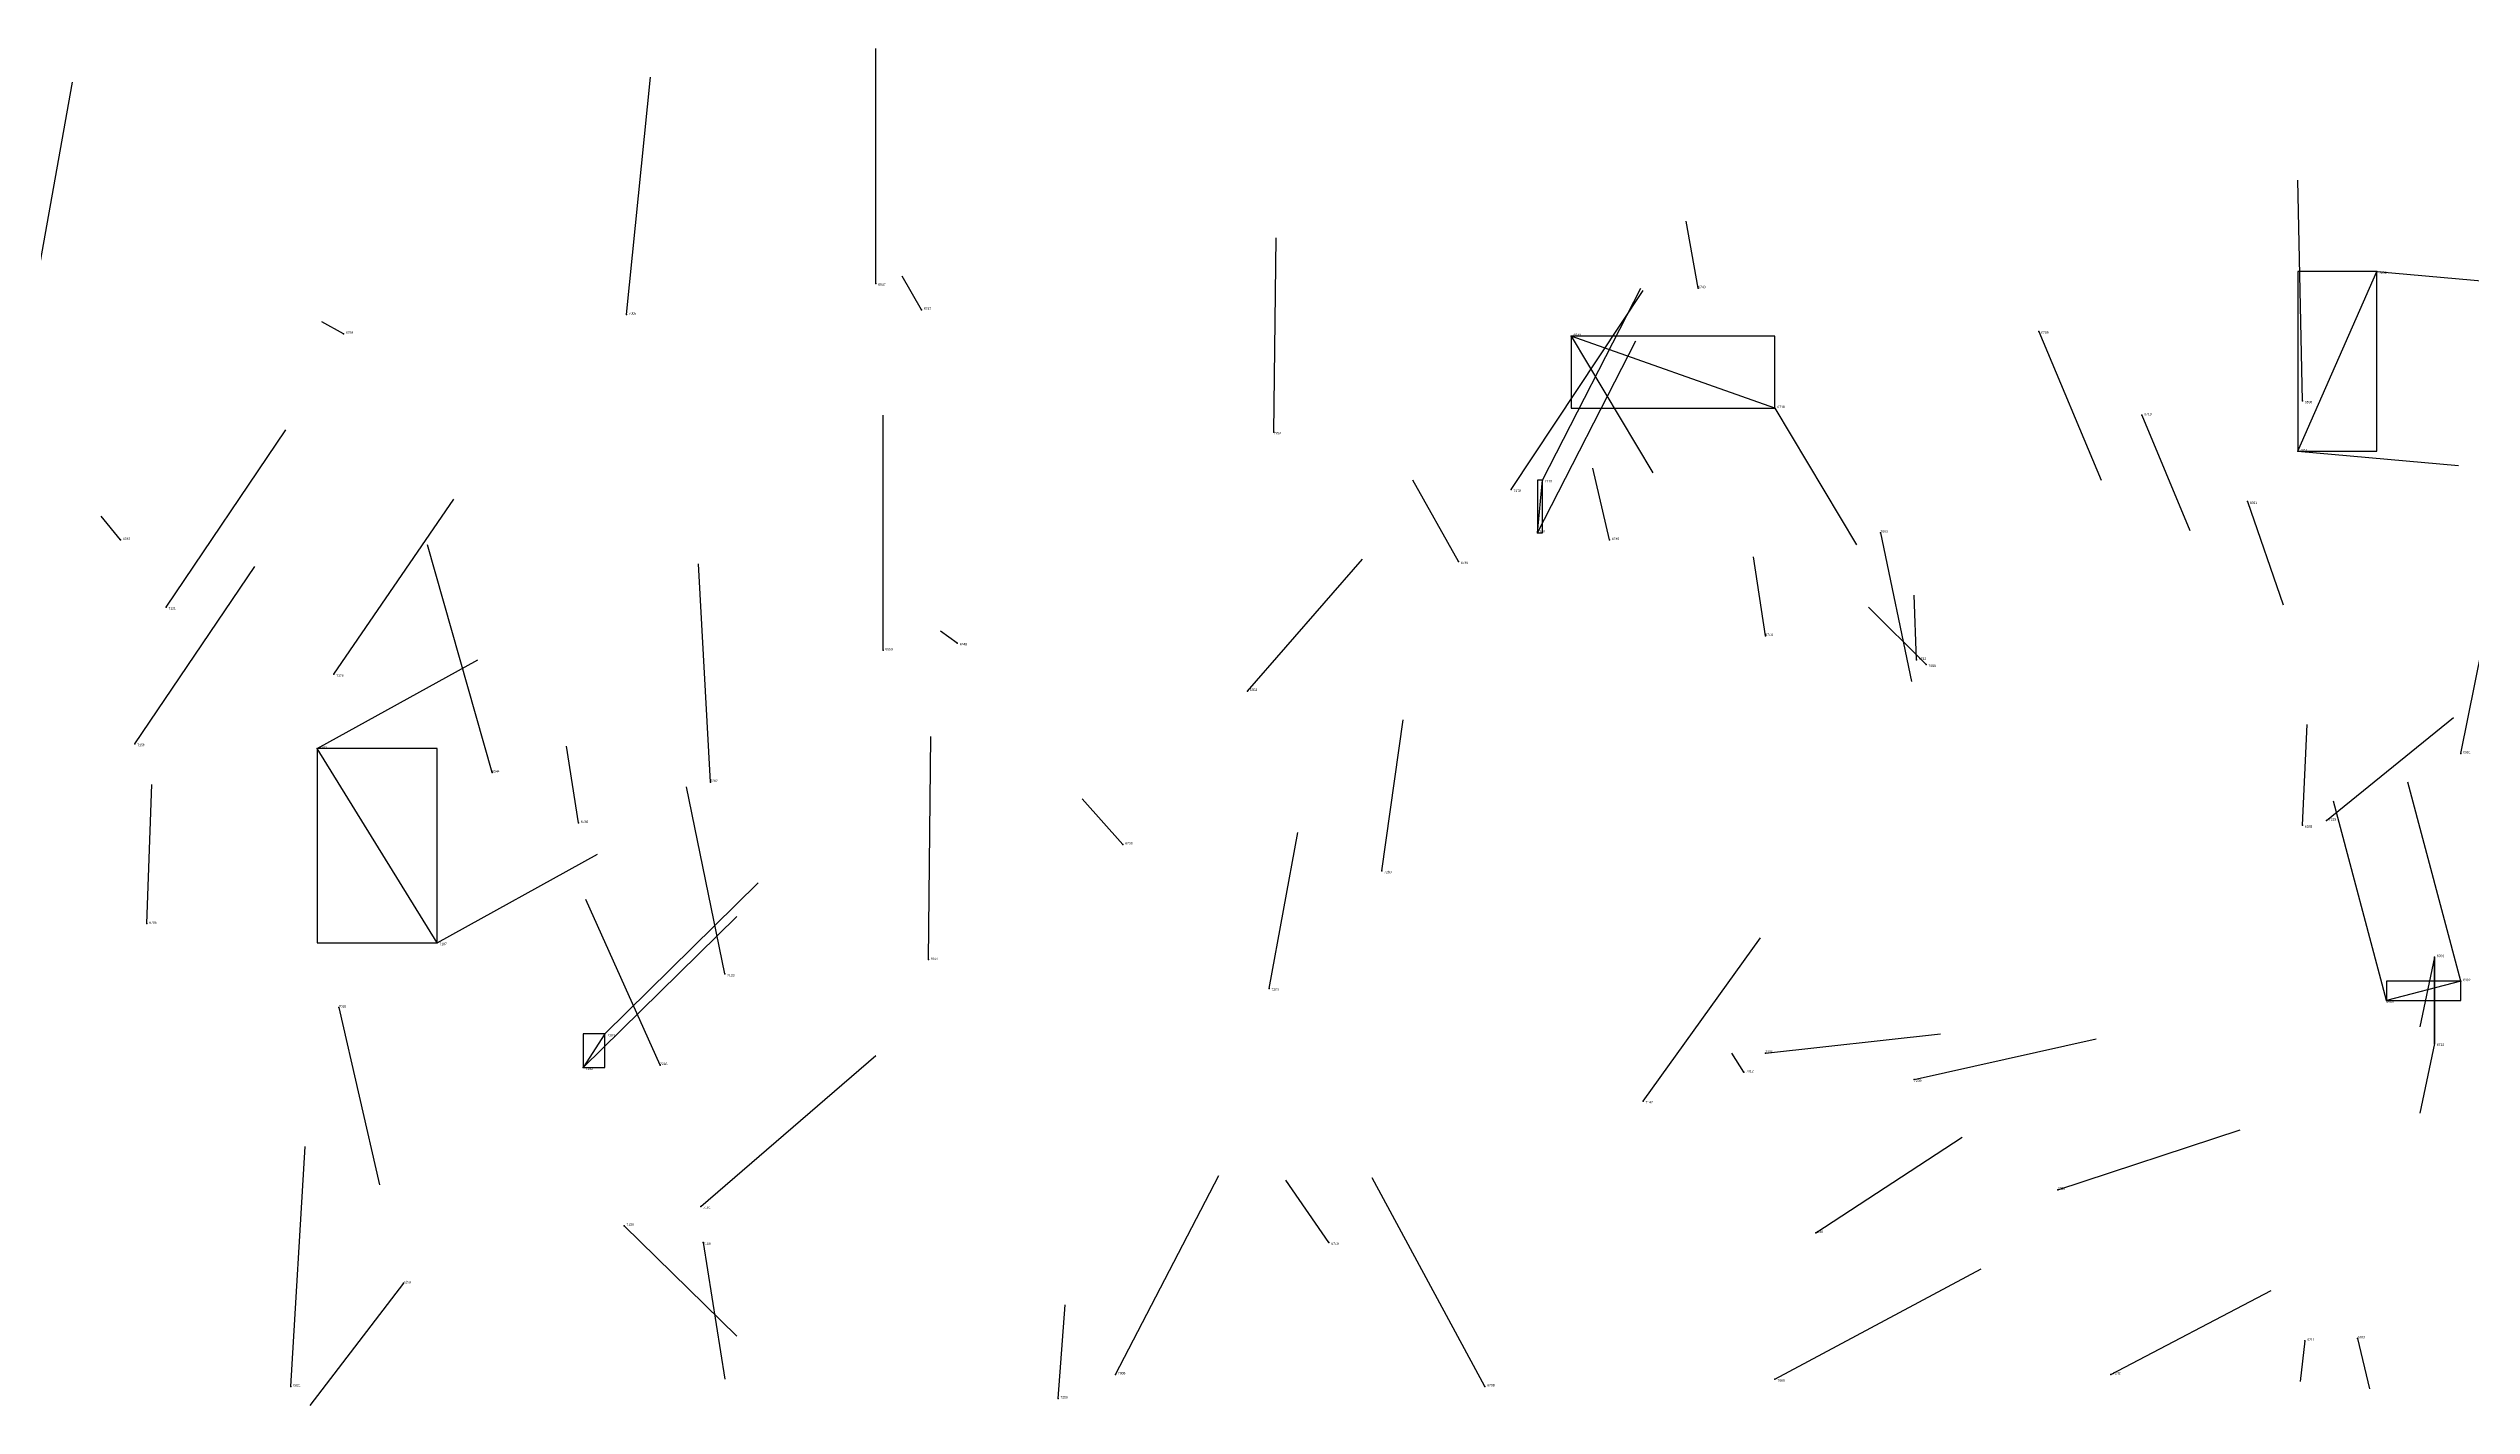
# Model space of a CAD drawing. Extents: x 59.1 to 70.8, y 600.3 to 605.1.
# Drawn here: x 63.286 to 64.297, y 604.524 to 605.09 of the extents above; entities that cross this region are included whole.
import ezdxf

# ---------------------------------------------------------------- set-up
doc = ezdxf.new("R2010")
doc.units = 0
for name, color, linetype in [('Clients', 3, 'CONTINUOUS'), ('Facilities', 3, 'CONTINUOUS'), ('Facilities_lines', 3, 'CONTINUOUS'), ('Min_max_boxes', 1, 'CONTINUOUS'), ('Normals', 1, 'CONTINUOUS'), ('Source_points', 5, 'CONTINUOUS'), ('Text', 3, 'CONTINUOUS')]:
    doc.layers.add(name, color=color, linetype=linetype)

msp = doc.modelspace()

# ---------------------------------------------------------------- linework, layer by layer
at = {"layer": 'Clients', "color": 5}
for p in [(64.257, 604.997, 460.2), (63.921, 604.97, 457.366), (63.909, 604.91, 458.727), (63.398, 604.798, 458.807), (64.261, 604.693, 454.978), (64.281, 604.675, 457.197), (63.509, 604.665, 458.827)]:
    msp.add_point(p, dxfattribs=at)
at = {"layer": 'Facilities', "color": 3}
for p in [(63.631, 604.992, 457.761), (63.974, 604.99, 454.173), (63.527, 604.979, 460.408), (63.65, 604.981, 454.296), (63.409, 604.971, 453.957), (64.116, 604.972, 457.41), (64.226, 604.943, 454.298), (64.006, 604.94, 457.252), (64.159, 604.937, 457.288), (63.797, 604.93, 460.516), (64.224, 604.922, 460.216), (63.896, 604.906, 458.77), (64.203, 604.901, 457.23), (63.316, 604.885, 454.084), (63.907, 604.888, 458.741), (63.937, 604.885, 454.226), (64.05, 604.888, 459.969), (63.874, 604.876, 454.235), (63.335, 604.857, 459.003), (63.665, 604.842, 454.067), (64.002, 604.845, 454.194), (63.634, 604.839, 457.731), (64.065, 604.835, 454.186), (64.069, 604.833, 459.949), (63.405, 604.829, 458.929), (63.786, 604.822, 457.683), (63.322, 604.8, 459.033), (64.292, 604.796, 454.283), (63.471, 604.788, 457.897), (63.562, 604.784, 460.039), (63.507, 604.767, 454.287), (64.226, 604.766, 454.293), (64.236, 604.768, 460.611), (63.734, 604.758, 454.106), (63.842, 604.747, 460.529), (63.327, 604.725, 454.355), (63.448, 604.717, 458.81), (64.281, 604.711, 457.204), (63.568, 604.704, 459.987), (63.653, 604.71, 457.931), (64.292, 604.701, 454.993), (63.795, 604.698, 460.573), (63.407, 604.69, 460.055), (63.518, 604.679, 458.826), (64.002, 604.671, 460.451), (63.541, 604.666, 460.003), (63.993, 604.663, 460.096), (64.064, 604.66, 460.306), (63.951, 604.651, 458.636), (64.124, 604.614, 460.335), (63.558, 604.607, 458.728), (63.526, 604.599, 459.969), (63.559, 604.592, 458.67), (63.82, 604.592, 454.184), (64.023, 604.596, 460.648), (63.434, 604.575, 460.328), (64.227, 604.551, 457.204), (64.249, 604.552, 457.15), (63.387, 604.532, 455.536), (63.731, 604.537, 460.46), (63.885, 604.532, 454.917), (64.006, 604.535, 458.614), (64.146, 604.537, 460.384), (63.707, 604.527, 460.747)]:
    msp.add_point(p, dxfattribs=at)
at = {"layer": 'Facilities_lines', "color": 3}
for p, q in [((64.224, 604.922, 460.216), (64.257, 604.997, 460.2)), ((64.006, 604.94, 457.252), (63.921, 604.97, 457.366)), ((63.907, 604.888, 458.741), (63.909, 604.91, 458.727)), ((63.448, 604.717, 458.81), (63.398, 604.798, 458.807)), ((64.281, 604.711, 457.204), (64.281, 604.675, 457.197)), ((64.292, 604.701, 454.993), (64.261, 604.693, 454.978)), ((63.518, 604.679, 458.826), (63.509, 604.665, 458.827))]:
    msp.add_line(p, q, dxfattribs=at)
at = {"layer": 'Min_max_boxes', "color": 1}
for p, q in [((64.257, 604.997, 460.2), (64.224, 604.997, 460.2)), ((64.224, 604.997, 460.2), (64.224, 604.922, 460.2)), ((64.257, 604.997, 460.216), (64.224, 604.997, 460.216)), ((64.224, 604.997, 460.216), (64.224, 604.922, 460.216)), ((64.224, 604.997, 460.2), (64.224, 604.997, 460.216)), ((64.257, 604.922, 460.2), (64.257, 604.997, 460.2)), ((64.257, 604.922, 460.216), (64.257, 604.997, 460.216)), ((64.257, 604.997, 460.2), (64.257, 604.997, 460.216)), ((64.006, 604.97, 457.252), (63.921, 604.97, 457.252)), ((63.921, 604.97, 457.252), (63.921, 604.94, 457.252)), ((64.006, 604.97, 457.366), (63.921, 604.97, 457.366)), ((63.921, 604.97, 457.366), (63.921, 604.94, 457.366)), ((63.921, 604.97, 457.252), (63.921, 604.97, 457.366)), ((64.006, 604.94, 457.252), (64.006, 604.97, 457.252)), ((64.006, 604.94, 457.366), (64.006, 604.97, 457.366)), ((64.006, 604.97, 457.252), (64.006, 604.97, 457.366)), ((63.921, 604.94, 457.252), (64.006, 604.94, 457.252)), ((63.921, 604.94, 457.366), (64.006, 604.94, 457.366)), ((63.921, 604.94, 457.252), (63.921, 604.94, 457.366)), ((64.006, 604.94, 457.252), (64.006, 604.94, 457.366)), ((64.224, 604.922, 460.2), (64.257, 604.922, 460.2)), ((64.224, 604.922, 460.216), (64.257, 604.922, 460.216)), ((64.224, 604.922, 460.2), (64.224, 604.922, 460.216)), ((64.257, 604.922, 460.2), (64.257, 604.922, 460.216)), ((63.909, 604.91, 458.727), (63.907, 604.91, 458.727)), ((63.907, 604.91, 458.727), (63.907, 604.888, 458.727)), ((63.909, 604.91, 458.741), (63.907, 604.91, 458.741)), ((63.907, 604.91, 458.741), (63.907, 604.888, 458.741)), ((63.907, 604.91, 458.727), (63.907, 604.91, 458.741)), ((63.909, 604.888, 458.727), (63.909, 604.91, 458.727)), ((63.909, 604.888, 458.741), (63.909, 604.91, 458.741)), ((63.909, 604.91, 458.727), (63.909, 604.91, 458.741)), ((63.907, 604.888, 458.727), (63.909, 604.888, 458.727)), ((63.907, 604.888, 458.741), (63.909, 604.888, 458.741)), ((63.907, 604.888, 458.727), (63.907, 604.888, 458.741)), ((63.909, 604.888, 458.727), (63.909, 604.888, 458.741)), ((63.448, 604.798, 458.807), (63.398, 604.798, 458.807)), ((63.398, 604.798, 458.807), (63.398, 604.717, 458.807)), ((63.448, 604.798, 458.81), (63.398, 604.798, 458.81)), ((63.398, 604.798, 458.81), (63.398, 604.717, 458.81)), ((63.398, 604.798, 458.807), (63.398, 604.798, 458.81)), ((63.448, 604.717, 458.807), (63.448, 604.798, 458.807)), ((63.448, 604.717, 458.81), (63.448, 604.798, 458.81)), ((63.448, 604.798, 458.807), (63.448, 604.798, 458.81)), ((63.398, 604.717, 458.807), (63.448, 604.717, 458.807)), ((63.398, 604.717, 458.81), (63.448, 604.717, 458.81)), ((63.398, 604.717, 458.807), (63.398, 604.717, 458.81)), ((63.448, 604.717, 458.807), (63.448, 604.717, 458.81)), ((64.281, 604.675, 457.197), (64.281, 604.711, 457.197)), ((64.281, 604.711, 457.197), (64.281, 604.711, 457.197)), ((64.281, 604.711, 457.197), (64.281, 604.675, 457.197)), ((64.281, 604.675, 457.204), (64.281, 604.711, 457.204)), ((64.281, 604.711, 457.204), (64.281, 604.711, 457.204)), ((64.281, 604.711, 457.204), (64.281, 604.675, 457.204)), ((64.281, 604.711, 457.197), (64.281, 604.711, 457.204)), ((64.281, 604.711, 457.197), (64.281, 604.711, 457.204)), ((64.292, 604.701, 454.978), (64.261, 604.701, 454.978)), ((64.261, 604.701, 454.978), (64.261, 604.693, 454.978)), ((64.292, 604.701, 454.993), (64.261, 604.701, 454.993)), ((64.261, 604.701, 454.993), (64.261, 604.693, 454.993)), ((64.261, 604.701, 454.978), (64.261, 604.701, 454.993)), ((64.292, 604.693, 454.978), (64.292, 604.701, 454.978)), ((64.292, 604.693, 454.993), (64.292, 604.701, 454.993)), ((64.292, 604.701, 454.978), (64.292, 604.701, 454.993)), ((64.261, 604.693, 454.978), (64.292, 604.693, 454.978)), ((64.261, 604.693, 454.993), (64.292, 604.693, 454.993)), ((64.261, 604.693, 454.978), (64.261, 604.693, 454.993)), ((64.292, 604.693, 454.978), (64.292, 604.693, 454.993)), ((63.518, 604.679, 458.826), (63.509, 604.679, 458.826)), ((63.509, 604.679, 458.826), (63.509, 604.665, 458.826)), ((63.518, 604.679, 458.827), (63.509, 604.679, 458.827)), ((63.509, 604.679, 458.827), (63.509, 604.665, 458.827)), ((63.509, 604.679, 458.826), (63.509, 604.679, 458.827)), ((63.518, 604.665, 458.826), (63.518, 604.679, 458.826)), ((63.518, 604.665, 458.827), (63.518, 604.679, 458.827)), ((63.518, 604.679, 458.826), (63.518, 604.679, 458.827)), ((64.281, 604.675, 457.197), (64.281, 604.675, 457.197)), ((64.281, 604.675, 457.204), (64.281, 604.675, 457.204)), ((64.281, 604.675, 457.197), (64.281, 604.675, 457.204)), ((64.281, 604.675, 457.197), (64.281, 604.675, 457.204)), ((63.509, 604.665, 458.826), (63.518, 604.665, 458.826)), ((63.509, 604.665, 458.827), (63.518, 604.665, 458.827)), ((63.509, 604.665, 458.826), (63.509, 604.665, 458.827)), ((63.518, 604.665, 458.826), (63.518, 604.665, 458.827))]:
    msp.add_line(p, q, dxfattribs=at)
at = {"layer": 'Normals', "color": 1}
for p, q in [((63.631, 604.992, 457.761), (63.631, 605.09, 457.781)), ((63.279, 604.981, 459.096), (63.296, 605.076, 459.12)), ((63.527, 604.979, 460.408), (63.537, 605.078, 460.416)), ((64.226, 604.943, 454.298), (64.224, 605.035, 454.337)), ((63.974, 604.99, 454.173), (63.969, 605.018, 454.269)), ((63.797, 604.93, 460.516), (63.798, 605.011, 460.575)), ((63.65, 604.981, 454.296), (63.642, 604.995, 454.395)), ((64.257, 604.997, 460.2), (64.324, 604.991, 460.274)), ((63.896, 604.906, 458.77), (63.951, 604.989, 458.765)), ((63.909, 604.91, 458.727), (63.95, 604.99, 458.684)), ((63.409, 604.971, 453.957), (63.4, 604.976, 454.057)), ((63.907, 604.888, 458.741), (63.948, 604.968, 458.698)), ((63.921, 604.97, 457.366), (63.955, 604.913, 457.441)), ((64.116, 604.972, 457.41), (64.142, 604.91, 457.484)), ((63.634, 604.839, 457.731), (63.634, 604.937, 457.752)), ((64.006, 604.94, 457.252), (64.04, 604.883, 457.327)), ((64.159, 604.937, 457.288), (64.179, 604.889, 457.373)), ((63.335, 604.857, 459.003), (63.385, 604.931, 459.049)), ((63.937, 604.885, 454.226), (63.93, 604.915, 454.321)), ((64.224, 604.922, 460.216), (64.291, 604.916, 460.29)), ((63.874, 604.876, 454.235), (63.855, 604.91, 454.327)), ((63.316, 604.885, 454.084), (63.308, 604.895, 454.183)), ((63.405, 604.829, 458.929), (63.455, 604.902, 458.976)), ((64.203, 604.901, 457.23), (64.218, 604.858, 457.319)), ((63.471, 604.788, 457.897), (63.444, 604.883, 457.915)), ((64.05, 604.888, 459.969), (64.063, 604.826, 460.047)), ((63.322, 604.8, 459.033), (63.372, 604.874, 459.078)), ((63.562, 604.784, 460.039), (63.557, 604.875, 459.998)), ((63.786, 604.822, 457.683), (63.834, 604.877, 457.752)), ((64.002, 604.845, 454.194), (63.997, 604.878, 454.288)), ((64.065, 604.835, 454.186), (64.064, 604.862, 454.282)), ((64.069, 604.833, 459.949), (64.045, 604.857, 460.043)), ((63.665, 604.842, 454.067), (63.658, 604.847, 454.167)), ((63.398, 604.798, 458.807), (63.465, 604.835, 458.871)), ((64.292, 604.796, 454.283), (64.301, 604.84, 454.372)), ((63.653, 604.71, 457.931), (63.654, 604.803, 457.968)), ((63.842, 604.747, 460.529), (63.851, 604.81, 460.606)), ((64.226, 604.766, 454.293), (64.228, 604.808, 454.384)), ((64.236, 604.768, 460.611), (64.289, 604.811, 460.684)), ((63.507, 604.767, 454.287), (63.502, 604.799, 454.382)), ((63.327, 604.725, 454.355), (63.329, 604.783, 454.437)), ((63.568, 604.704, 459.987), (63.552, 604.782, 459.927)), ((64.292, 604.701, 454.993), (64.27, 604.784, 455.045)), ((63.734, 604.758, 454.106), (63.717, 604.777, 454.203)), ((64.261, 604.693, 454.978), (64.239, 604.776, 455.03)), ((63.795, 604.698, 460.573), (63.807, 604.763, 460.648)), ((63.448, 604.717, 458.81), (63.515, 604.754, 458.874)), ((63.518, 604.679, 458.826), (63.582, 604.742, 458.869)), ((63.541, 604.666, 460.003), (63.51, 604.735, 459.937)), ((63.509, 604.665, 458.827), (63.573, 604.728, 458.87)), ((63.951, 604.651, 458.636), (64, 604.719, 458.582)), ((64.281, 604.711, 457.204), (64.275, 604.682, 457.299)), ((63.407, 604.69, 460.055), (63.424, 604.616, 460.12)), ((63.558, 604.607, 458.728), (63.631, 604.67, 458.755)), ((63.993, 604.663, 460.096), (63.988, 604.671, 460.196)), ((64.002, 604.671, 460.451), (64.075, 604.679, 460.519)), ((64.064, 604.66, 460.306), (64.14, 604.677, 460.368)), ((64.281, 604.675, 457.197), (64.275, 604.646, 457.292)), ((63.387, 604.532, 455.536), (63.393, 604.632, 455.543)), ((64.023, 604.596, 460.648), (64.084, 604.636, 460.716)), ((64.124, 604.614, 460.335), (64.2, 604.639, 460.396)), ((63.731, 604.537, 460.46), (63.774, 604.62, 460.495)), ((63.82, 604.592, 454.184), (63.802, 604.618, 454.279)), ((63.885, 604.532, 454.917), (63.838, 604.619, 454.903)), ((63.526, 604.599, 459.969), (63.573, 604.553, 460.044)), ((63.559, 604.592, 458.67), (63.568, 604.535, 458.752)), ((64.006, 604.535, 458.614), (64.092, 604.581, 458.637)), ((63.434, 604.575, 460.328), (63.395, 604.524, 460.405)), ((64.146, 604.537, 460.384), (64.213, 604.572, 460.449)), ((63.707, 604.527, 460.747), (63.71, 604.566, 460.839)), ((64.227, 604.551, 457.204), (64.225, 604.534, 457.303)), ((64.249, 604.552, 457.15), (64.254, 604.531, 457.248))]:
    msp.add_line(p, q, dxfattribs=at)
at = {"layer": 'Source_points', "color": 5}
for p in [(64.257, 604.997, 460.2), (63.631, 604.992, 457.761), (63.974, 604.99, 454.173), (63.527, 604.979, 460.408), (63.65, 604.981, 454.296), (63.409, 604.971, 453.957), (63.921, 604.97, 457.366), (64.116, 604.972, 457.41), (64.226, 604.943, 454.298), (64.006, 604.94, 457.252), (64.159, 604.937, 457.288), (63.797, 604.93, 460.516), (64.224, 604.922, 460.216), (63.896, 604.906, 458.77), (63.909, 604.91, 458.727), (64.203, 604.901, 457.23), (63.316, 604.885, 454.084), (63.907, 604.888, 458.741), (63.937, 604.885, 454.226), (64.05, 604.888, 459.969), (63.874, 604.876, 454.235), (63.335, 604.857, 459.003), (63.665, 604.842, 454.067), (64.002, 604.845, 454.194), (63.634, 604.839, 457.731), (64.065, 604.835, 454.186), (64.069, 604.833, 459.949), (63.405, 604.829, 458.929), (63.786, 604.822, 457.683), (63.322, 604.8, 459.033), (63.398, 604.798, 458.807), (64.292, 604.796, 454.283), (63.471, 604.788, 457.897), (63.562, 604.784, 460.039), (63.507, 604.767, 454.287), (64.226, 604.766, 454.293), (64.236, 604.768, 460.611), (63.734, 604.758, 454.106), (63.842, 604.747, 460.529), (63.327, 604.725, 454.355), (63.448, 604.717, 458.81), (64.281, 604.711, 457.204), (63.568, 604.704, 459.987), (63.653, 604.71, 457.931), (64.292, 604.701, 454.993), (63.795, 604.698, 460.573), (64.261, 604.693, 454.978), (63.407, 604.69, 460.055), (63.518, 604.679, 458.826), (64.002, 604.671, 460.451), (64.281, 604.675, 457.197), (63.509, 604.665, 458.827), (63.541, 604.666, 460.003), (63.993, 604.663, 460.096), (64.064, 604.66, 460.306), (63.951, 604.651, 458.636), (64.124, 604.614, 460.335), (63.558, 604.607, 458.728), (63.526, 604.599, 459.969), (63.559, 604.592, 458.67), (63.82, 604.592, 454.184), (64.023, 604.596, 460.648), (63.434, 604.575, 460.328), (64.227, 604.551, 457.204), (64.249, 604.552, 457.15), (63.387, 604.532, 455.536), (63.731, 604.537, 460.46), (63.885, 604.532, 454.917), (64.006, 604.535, 458.614), (64.146, 604.537, 460.384), (63.707, 604.527, 460.747)]:
    msp.add_point(p, dxfattribs=at)

# ---------------------------------------------------------------- texts
at = {"layer": 'Text', "color": 3}
for s, p in [('7250', (64.258, 604.996, 460.2)), ('6547', (63.632, 604.991, 457.761)), ('6743', (63.974, 604.99, 454.173)), ('7005', (63.528, 604.979, 460.408)), ('6747', (63.651, 604.981, 454.296)), ('6759', (63.41, 604.971, 453.957)), ('6543', (63.922, 604.97, 457.366)), ('6709', (64.117, 604.971, 457.41)), ('6590', (64.227, 604.942, 454.298)), ('6718', (64.007, 604.94, 457.252)), ('6719', (64.16, 604.937, 457.288)), ('7252', (63.797, 604.929, 460.516)), ('7051', (64.225, 604.922, 460.216)), ('7178', (63.897, 604.905, 458.77)), ('7170', (63.91, 604.909, 458.727)), ('6691', (64.204, 604.9, 457.23)), ('6787', (63.317, 604.885, 454.084)), ('7188', (63.907, 604.888, 458.741)), ('6745', (63.938, 604.885, 454.226)), ('7096', (64.05, 604.888, 459.969)), ('6746', (63.875, 604.875, 454.235)), ('7121', (63.336, 604.856, 459.003)), ('6748', (63.666, 604.841, 454.067)), ('6744', (64.002, 604.845, 454.194)), ('6559', (63.635, 604.839, 457.731)), ('6742', (64.066, 604.835, 454.186)), ('7098', (64.07, 604.832, 459.949)), ('7176', (63.406, 604.828, 458.929)), ('6553', (63.787, 604.822, 457.683)), ('7156', (63.323, 604.799, 459.033)), ('7201', (63.399, 604.798, 458.807)), ('6591', (64.293, 604.796, 454.283)), ('6544', (63.471, 604.788, 457.897)), ('7262', (63.562, 604.784, 460.039)), ('6788', (63.508, 604.767, 454.287)), ('6588', (64.227, 604.765, 454.293)), ('7215', (64.237, 604.768, 460.611)), ('6738', (63.735, 604.758, 454.106)), ('7260', (63.843, 604.746, 460.529)), ('6785', (63.328, 604.725, 454.355)), ('7187', (63.449, 604.716, 458.81)), ('6557', (63.654, 604.71, 457.931)), ('6706', (64.282, 604.711, 457.204)), ('7123', (63.569, 604.703, 459.987)), ('6602', (64.293, 604.701, 454.993)), ('7018', (63.407, 604.69, 460.055)), ('7265', (63.796, 604.697, 460.573)), ('6600', (64.261, 604.692, 454.978)), ('7184', (63.519, 604.678, 458.826)), ('7236', (64.002, 604.671, 460.451)), ('6715', (64.282, 604.674, 457.197)), ('7182', (63.51, 604.664, 458.827)), ('7266', (63.541, 604.666, 460.003)), ('7012', (63.994, 604.663, 460.096)), ('7239', (64.064, 604.659, 460.306)), ('7147', (63.952, 604.65, 458.636)), ('7226', (64.124, 604.614, 460.335)), ('7130', (63.527, 604.599, 459.969)), ('7191', (63.559, 604.606, 458.728)), ('7189', (63.559, 604.591, 458.67)), ('6749', (63.821, 604.591, 454.184)), ('7230', (64.023, 604.596, 460.648)), ('7258', (63.434, 604.575, 460.328)), ('6711', (64.228, 604.551, 457.204)), ('6703', (64.249, 604.552, 457.15)), ('6821', (63.388, 604.532, 455.536)), ('7008', (63.732, 604.537, 460.46)), ('6798', (63.886, 604.532, 454.917)), ('7060', (64.007, 604.534, 458.614)), ('7242', (64.147, 604.537, 460.384)), ('7255', (63.708, 604.527, 460.747))]:
    msp.add_text(s, height=0.001, dxfattribs=at).set_placement(p)

doc.saveas('drawing.dxf')
